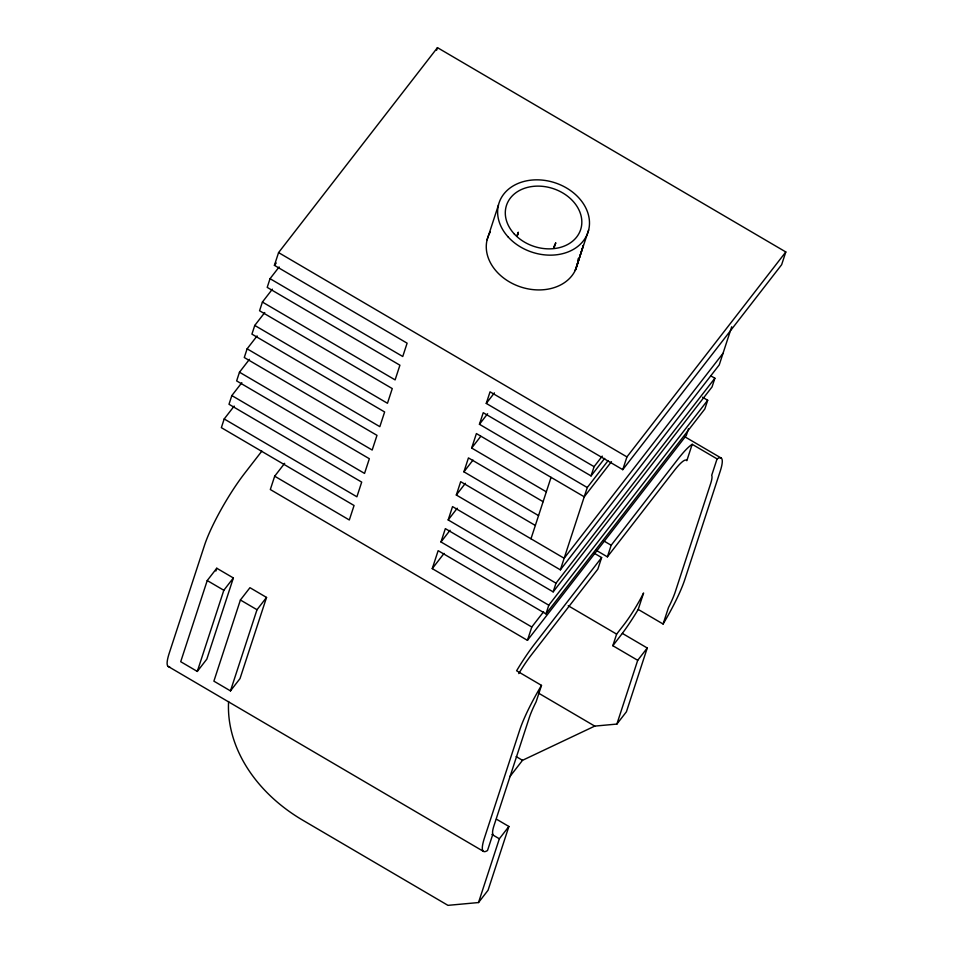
<?xml version="1.0" encoding="UTF-8"?>
<svg xmlns="http://www.w3.org/2000/svg" width="953" height="953" viewBox="0 0 953 953"><rect width="100%" height="100%" fill="white"/><g stroke="black" fill="none" stroke-linecap="round" stroke-linejoin="round"><path stroke-width="1.43" d="M517.872 234.879L518.206 232.377L517.05 235.891M577.28 264.767L583.391 245.338L575.231 270.449L588.656 229.995M498.467 205.002L487.102 239.787M234.188 406.085L224.193 418.963L221.358 427.659L354.063 505.495L349.322 519.981L274.678 476.202L284.661 463.325M241.824 382.701L231.841 395.578L228.994 404.275L361.699 482.111L356.899 496.799L224.193 418.963M249.472 359.317L239.477 372.206L236.642 380.902L369.347 458.727L364.546 473.415L231.841 395.578M257.107 335.933L247.125 348.822L244.278 357.518L376.983 435.354L372.182 450.03L239.477 372.206M264.755 312.56L254.761 325.438L251.926 334.134L384.631 411.97L379.83 426.658L247.125 348.822M272.391 289.176L262.409 302.053L259.561 310.749L392.267 388.586L387.466 403.274L254.761 325.438M279.134 266.971L270.044 278.681L267.209 287.377L399.915 365.202L395.114 379.89L262.409 302.053M270.044 278.681L402.75 356.505L407.11 343.175L274.404 265.339L278.574 252.593L437.463 47.65L785.808 251.961L781.639 264.72L622.762 469.662L490.056 391.826L486.268 403.417L594.088 466.66L591.051 475.928L483.231 412.697L479.442 424.288L587.262 487.531L560.364 569.846L452.532 506.603L448.184 519.933L556.004 583.176L553.157 591.873L445.337 528.629L440.977 541.971L548.797 605.203L545.962 613.899L438.142 550.667L432.257 568.631L531.786 627.003L527.438 640.345L270.318 489.532L274.678 476.202M207.23 580.544L180.713 661.704L197.295 671.436L206.837 659.119L233.366 577.959L216.772 568.238L207.23 580.544L223.824 590.276L197.295 671.436M215.866 571.038L216.772 568.238M240.406 599.997L213.889 681.157L230.471 690.889L240.013 678.584L266.542 597.424L249.948 587.691L240.406 599.997L257 609.729L230.471 690.889M436.629 50.199L437.463 47.65M723.029 353.313L564.152 558.255L456.32 495.012L460.68 481.682L535.336 525.46M538.552 515.609L463.908 471.818L468.447 457.905L543.103 501.695M546.319 491.831L471.675 448.053L476.405 433.567L584.237 496.799L611.469 461.669M554.122 247.899L555.79 242.777L553.586 247.303M530.976 538.79L551.06 477.346M541.495 685.374L536.122 701.813A39.013 6.564 -59.6 0 0 529.26 717.716L494.023 825.548A39.013 6.564 -59.6 0 0 492.892 834.066L487.519 850.505A58.526 9.84 -59.6 0 1 484.481 837.854L519.719 730.034A58.526 9.84 -59.6 0 1 541.495 685.374L516.609 670.769A58.526 9.84 -59.6 0 1 534.836 643.728L601.629 557.565L593.945 553.062M228.601 701.515A151.193 117.993 18.1 0 0 302.792 820.223L447.946 905.35L478.513 902.551L499.348 838.783L508.89 826.477L496.453 819.175M622.762 469.662L626.931 456.904L785.808 251.961M508.89 826.477L488.055 890.245L478.513 902.551M601.629 557.565L597.841 569.155L531.047 655.319A39.013 6.564 -59.6 0 0 518.754 673.592M595.851 550.095L607.383 556.85L611.171 545.259L677.976 459.096A58.526 9.84 -59.6 0 1 692.188 444.301L717.073 458.893A58.526 9.84 -59.6 0 1 720.111 471.544L684.873 579.364A58.526 9.84 -59.6 0 1 663.097 624.024L638.212 609.432L643.585 592.992A39.013 6.564 -59.6 0 1 623.786 624.894L616.627 634.126L612.839 645.717L637.712 660.31L616.877 724.077L594.743 726.103L522.518 760.315L509.784 776.743M688.495 428.731L686.315 435.402L527.438 640.345M612.839 645.717L622.416 633.28A58.526 9.84 -59.6 0 0 638.212 609.432M692.188 444.301L686.815 460.74A39.013 6.564 -59.6 0 0 674.176 470.687L607.383 556.85M702.552 397.258L707.686 400.272L704.839 408.968L545.962 613.899M711.033 375.982L714.881 378.234L712.046 386.93L553.157 591.873M731.701 326.772L719.241 364.904L560.364 569.846M622.38 633.411L647.254 648.004L626.419 711.772L616.877 724.077M663.097 624.024L668.47 607.585A39.013 6.564 -59.6 0 0 675.332 591.682L710.569 483.85A39.013 6.564 -59.6 0 0 711.7 475.333L717.073 458.893M516.979 236.118L518.206 232.377M274.404 265.339L276.227 263.004M261.861 451.114L244.54 473.462A58.526 9.84 -59.6 0 0 204.55 545.176L169.3 652.996A58.526 9.84 -59.6 0 0 169.646 666.778M223.824 590.276L233.366 577.959M257 609.729L266.542 597.424M486.268 403.417L494.428 392.874M479.442 424.288L487.614 413.745M471.675 448.053L480.753 436.343M463.908 471.818L472.986 460.108M456.32 495.012L465.409 483.302M448.184 519.933L457.261 508.223M440.977 541.971L450.054 530.261M432.257 568.631L444.062 553.407M594.088 466.66L602.26 456.118M591.051 475.928L604.678 458.369M587.262 487.531L608.145 460.597M556.004 583.176L714.881 378.234M531.786 627.003L543.591 611.778M548.797 605.203L707.686 400.272M637.712 660.31L647.254 648.004M684.445 436.557L721.195 458.048M278.574 252.593L626.931 456.904M603.487 540.744L611.171 545.259M568.238 605.751L616.627 634.126M538.54 693.129L594.743 726.103M516.157 756.587L522.518 760.315M491.891 834.411L499.348 838.783M168.085 666.385L483.397 851.351M578.102 258.751A46.816 36.536 18.1 0 1 521.97 287.365A46.816 36.536 18.1 0 1 490.307 231.972M514.06 233.723A39.013 30.448 18.1 0 0 579.424 232.639A39.013 30.448 18.1 0 0 537.206 186.121A39.013 30.448 18.1 0 0 514.06 233.723M508.152 236.975A46.816 36.536 18.1 0 0 586.595 235.665A46.816 36.536 18.1 0 0 535.931 179.843A46.816 36.536 18.1 0 0 508.152 236.975"/></g></svg>
